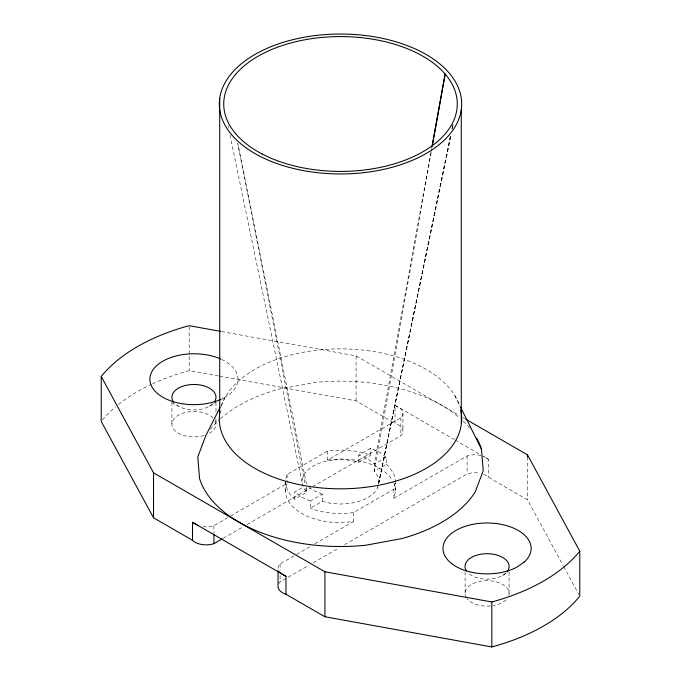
<?xml version="1.0" encoding="UTF-8"?>
<svg xmlns="http://www.w3.org/2000/svg" width="681" height="681" viewBox="0 0 681 681"><rect width="100%" height="100%" fill="white"/><g stroke="black" fill="none" stroke-linecap="round" stroke-linejoin="round"><path stroke-width="0.51" stroke-dasharray="3.4 2.55" d="M431.158 152.459L374.32 471.286L377.742 476.053L379.053 481.816L378.585 483.885M430.903 152.484L374.32 464.084L374.32 471.286L386.212 464.416L386.212 457.215L379.453 452.133L370.634 448.226L358.742 455.087L358.742 462.288L350.477 460.313L340.491 459.556L330.515 460.313A38.562 22.26 0 0 0 303.249 476.053L301.938 481.816L303.249 487.579L306.671 492.346L294.779 499.216C287.416 493.58 283.347 483.289 287.101 474.419L327.68 450.992L340.5 450.013L354.758 451.103L368.046 454.278L370.634 455.419L370.634 448.226M431.09 151.437L431.66 148.305M378.517 483.876L450.601 135.476L379.053 481.816M452.542 126.121L451.895 129.237L452.976 124.044M322.249 501.344L322.249 494.151L310.357 501.012L310.357 508.213L322.249 501.344L330.515 503.319L340.491 504.076L350.477 503.319A38.562 22.26 0 0 0 377.742 487.579L378.389 484.455M378.61 483.416L451.171 134.906M452.473 128.666L453.333 124.504M395.38 482.744L393.907 489.222L353.32 512.648L353.32 521.646L340.509 522.616A55.084 31.803 0 0 1 285.416 490.814L287.101 483.408L231.293 515.636M377.742 487.579L377.878 487M480.956 455.47A15.706 9.066 0 0 0 467.098 455.955L393.907 498.211L395.593 490.814L395.593 482.82M221.138 405.246L224.415 398.76M502.629 575.428L508.077 572.219M209.527 406.199L215.945 402.497M221.444 399.321L225.113 397.21M202.998 526.685A15.706 9.066 0 0 0 213.902 525.672L227.633 517.747M327.68 450.992L327.68 459.99L400.879 417.725A15.706 9.066 0 0 0 400.803 408.66L395.031 405.357L395.031 423.352A15.706 9.066 0 0 1 400.879 435.721L311.532 487.298M294.779 499.216L294.779 492.014L303.93 486.736M223.113 538.348L242.453 527.179M247.058 524.523L310.613 487.826M358.742 462.288L370.634 455.419M386.212 457.215L374.32 464.084L367.766 458.875L358.742 455.087M278.052 568.439A15.706 9.066 0 0 1 280.121 563.902L295.682 554.921M296.593 554.394L310.315 546.468M314.894 543.83L353.32 521.646M278.572 584.085A15.706 9.066 0 0 1 280.121 581.897L308.672 565.409M313.277 562.753L338.151 548.392M344.595 544.672L467.098 473.95A15.706 9.066 0 0 1 479.015 473.074M327.68 459.99L340.5 459.011A55.084 31.803 0 0 1 392.273 479.943M353.32 512.648C338.934 514.376 323.926 513.525 310.357 508.213M221.521 331.536L356.078 355.882L459.283 415.461M152.535 383.795A181.963 105.053 0 0 1 189.182 370.66L218.388 375.946M219.435 376.133L356.078 400.862L395.031 423.352M322.249 494.151L313.226 490.363L309.395 487.477M310.357 501.012L301.555 497.113L294.779 492.014M395.031 405.357L454.236 439.509M462.969 417.589L464.808 418.653M455.163 440.045L480.956 454.934M483.663 474.299A15.706 9.066 0 0 1 488.515 477.321L527.469 499.811L563.178 565.596M171.952 402.497L178.371 406.199M488.515 459.334L482.795 455.998L488.515 459.334L488.515 477.321M386.212 464.416L388.213 465.915L393.712 473.584L395.593 481.816M563.681 566.515L578.765 594.317M454.874 395.712L459.53 405.084M228.041 125.585L228.475 127.67M229.982 134.957L301.938 481.816M306.459 484.106L237.746 143.308L305.028 484.012M305.846 488.183L306.671 492.346L306.671 486.183M527.469 456.925L527.469 499.811M509.073 572.023L509.073 593.815M467.098 455.955L467.098 473.95M465.114 571.776L465.114 594.615M402.948 413.188L402.948 431.175M400.879 417.725L400.879 435.721M393.907 489.222L393.907 498.211M356.078 355.882L356.078 400.862M287.101 474.419L287.101 482.412M285.416 481.825L285.416 490.814M280.121 563.902L280.121 570.252M280.121 575.547L280.121 581.897M215.979 402.394L215.979 412.78M215.979 419.002L215.979 424.195M213.902 525.672L213.902 533.078M189.182 326.727L189.182 370.66M171.91 402.394L171.91 424.195M102.456 419.947A181.963 105.053 0 0 1 115.421 406.991M118.52 404.429A181.963 105.053 0 0 1 151.522 384.263M393.712 482.582A55.084 31.803 0 0 1 395.593 490.814M215.23 420.901A22.039 12.718 0 0 1 209.527 433.193M204.13 435.474A22.039 12.718 0 0 1 174.557 430.239A22.039 12.718 0 0 1 183.206 413.086A22.039 12.718 0 0 1 213.034 417.836M221.683 359.449A44.069 25.444 0 0 1 221.683 398.989M213.034 403.569A22.039 12.718 0 0 1 174.864 403.569M506.017 572.908A22.039 12.718 0 0 1 468.826 573.581M466.323 597.722A22.039 12.718 0 0 1 484.983 580.748A22.039 12.718 0 0 1 508.818 595.407M506.017 599.893A22.039 12.718 0 0 1 493.197 605.63M490.499 605.979A22.039 12.718 0 0 1 466.825 598.463M210.225 429.473A143.223 82.69 0 0 1 219.546 419.547M220.346 418.815A143.223 82.69 0 0 1 279.431 389.03L315.048 382.45A143.223 82.69 0 0 1 459.386 417.708M463.276 421.241A143.223 82.69 0 0 1 470.052 428.57M221.257 406.353A121.192 69.973 0 0 1 340.27 348.876A121.192 69.973 0 0 1 459.658 406.097"/><path stroke-width="1.02" d="M219.716 413.129L219.716 98.277M461.284 109.718A121.192 69.973 0 0 1 271.532 161.533A121.192 69.973 0 0 1 288.684 40.749A121.192 69.973 0 0 1 461.284 109.718L461.284 424.569A121.192 69.973 0 0 1 328.914 488.498A121.192 69.973 0 0 1 220.04 411.196M432.469 145.147L445.136 74.059L431.848 147.258M220.21 407.102L205.713 435.866L197.771 456.96L199.55 478.522A143.223 82.69 0 0 0 365.952 545.2L401.569 538.628A143.223 82.69 0 0 0 475.287 491.793L483.229 470.699L481.45 449.137A143.223 82.69 0 0 0 476.666 438.189M220.474 331.349L189.182 325.68A181.963 105.053 0 0 0 101.222 376.465L101.222 421.445L153.531 517.798L192.493 540.297A15.706 9.066 0 0 0 213.902 543.668L222.193 538.875M101.222 376.465L153.531 472.827L324.922 571.776L491.818 601.97A181.963 105.053 0 0 0 579.778 551.193L527.469 454.831L465.736 419.19M278.052 570.559L278.052 586.435A15.706 9.066 0 0 0 285.969 594.266L324.922 616.756L491.818 646.95A181.963 105.053 0 0 0 579.778 596.164L579.778 551.193M285.969 594.266L285.969 576.271L192.493 522.301L192.493 540.297M198.222 525.638L192.493 522.301M285.969 576.271L280.197 572.968A15.706 9.066 0 0 1 279.023 571.538M460.467 406.957L481.45 449.137M527.469 454.831L527.469 456.925M491.818 601.97L491.818 646.95M324.922 571.776L324.922 616.756M213.902 534.142L213.902 543.668M153.531 472.827L153.531 517.798M220.772 399.398A44.069 25.444 0 0 1 161.457 396.402A44.069 25.444 0 0 1 161.457 362.028A44.069 25.444 0 0 1 220.772 359.032M173.587 402.079A22.039 12.718 0 0 1 193.949 384.484A22.039 12.718 0 0 1 214.302 402.079M466.323 570.738A22.039 12.718 0 0 1 487.741 553.713A22.039 12.718 0 0 1 507.277 571.487M460.705 409.945A121.192 69.973 0 0 1 461.42 423.531M524.225 562.106L516.836 567.188A44.069 25.444 0 0 1 445.025 556.096A44.069 25.444 0 0 1 492.789 523.212A44.069 25.444 0 0 1 524.225 562.106M262.032 153.932A116.783 67.428 0 0 0 454.636 118.264A116.783 67.428 0 0 0 304.824 39.796A116.783 67.428 0 0 0 262.032 153.932"/></g></svg>
